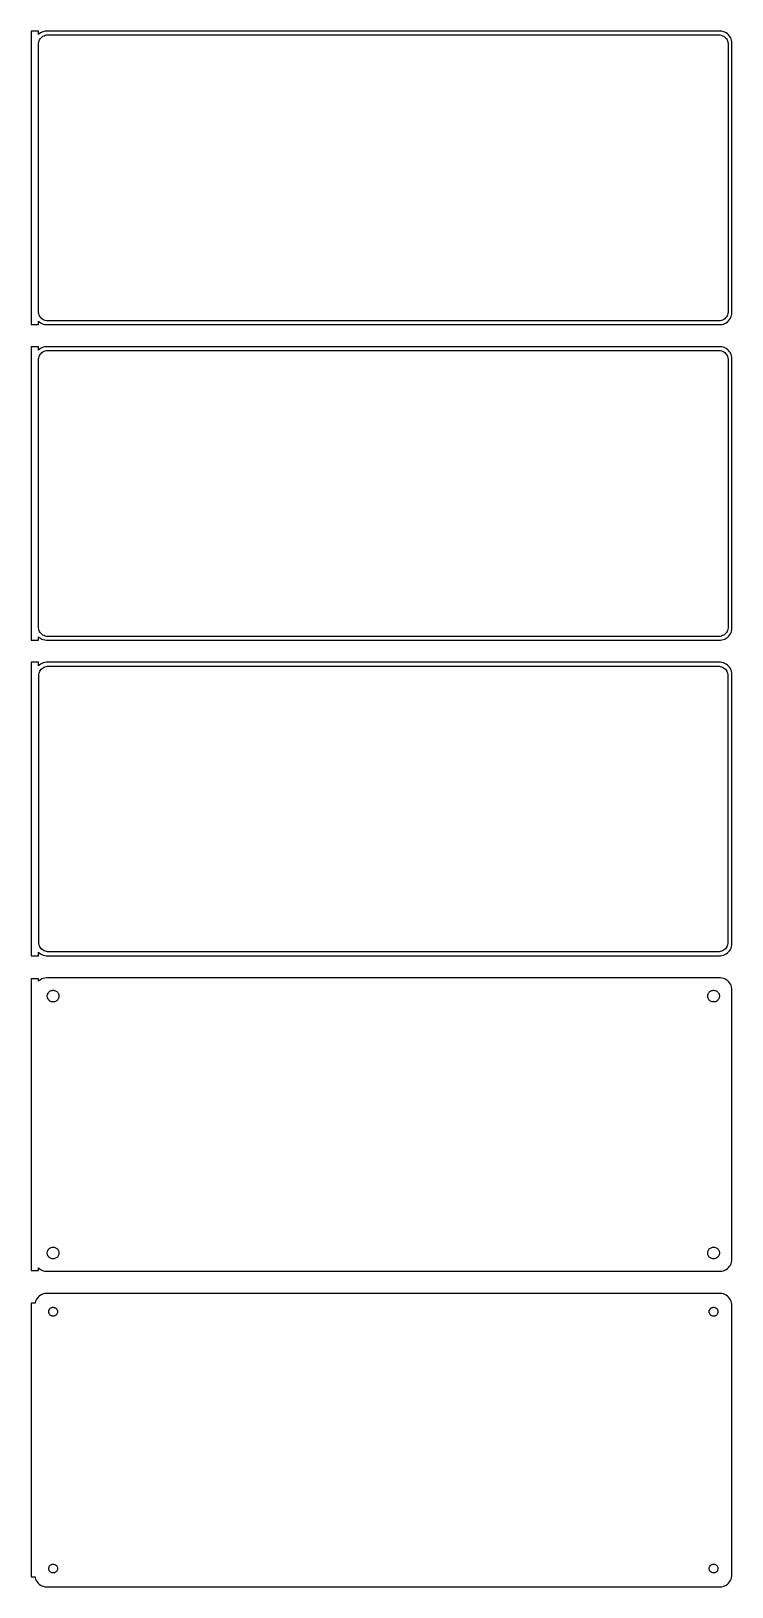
# Model space of a CAD drawing. Header units: metres. Extents: x -144 to 142, y 456 to 1092.
import ezdxf

# ---------------------------------------------------------------- set-up
doc = ezdxf.new("R2010")
doc.units = ezdxf.units.M

msp = doc.modelspace()

# ---------------------------------------------------------------- linework, layer by layer
for p, q in [((-141, 1091.99), (-144, 1091.99)), ((-144, 1091.99), (-144, 972.01)), ((-141, 1090.56), (-141, 1091.99)), ((-140.687, 1090.85), (-141, 1090.56)), ((-140.874, 1087.49), (-140.719, 1087.97)), ((-140.719, 1087.97), (-140.505, 1088.43)), ((-140.179, 1091.22), (-140.687, 1090.85)), ((-140.505, 1088.43), (-140.236, 1088.85)), ((-140.236, 1088.85), (-139.916, 1089.24)), ((-139.629, 1091.52), (-140.179, 1091.22)), ((-139.916, 1089.24), (-139.55, 1089.58)), ((-139.045, 1091.76), (-139.629, 1091.52)), ((-139.55, 1089.58), (-139.143, 1089.88)), ((-139.143, 1089.88), (-138.703, 1090.12)), ((-138.437, 1091.91), (-139.045, 1091.76)), ((-138.703, 1090.12), (-138.236, 1090.3)), ((-137.814, 1091.99), (-138.437, 1091.91)), ((-138.236, 1090.3), (-137.75, 1090.43)), ((137.814, 1091.99), (-137.814, 1091.99)), ((-137.75, 1090.43), (-137.251, 1090.49)), ((-137.251, 1090.49), (137.251, 1090.49)), ((137.251, 1090.49), (137.75, 1090.43)), ((137.75, 1090.43), (138.236, 1090.3)), ((138.437, 1091.91), (137.814, 1091.99)), ((138.236, 1090.3), (138.703, 1090.12)), ((139.045, 1091.76), (138.437, 1091.91)), ((138.703, 1090.12), (139.143, 1089.88)), ((139.629, 1091.52), (139.045, 1091.76)), ((139.143, 1089.88), (139.55, 1089.58)), ((139.55, 1089.58), (139.916, 1089.24)), ((140.179, 1091.22), (139.629, 1091.52)), ((139.916, 1089.24), (140.236, 1088.85)), ((140.687, 1090.85), (140.179, 1091.22)), ((140.236, 1088.85), (140.505, 1088.43)), ((140.505, 1088.43), (140.719, 1087.97)), ((141.145, 1090.42), (140.687, 1090.85)), ((140.719, 1087.97), (140.874, 1087.49)), ((141.545, 1089.94), (141.145, 1090.42)), ((141.882, 1089.41), (141.545, 1089.94)), ((142.149, 1088.84), (141.882, 1089.41)), ((142.343, 1088.24), (142.149, 1088.84)), ((142.461, 1087.63), (142.343, 1088.24)), ((142.5, 1087), (142.461, 1087.63)), ((-141, 1086.5), (-140.968, 1087)), ((-141, 977.5), (-141, 1086.5)), ((-140.968, 1087), (-140.874, 1087.49)), ((140.874, 1087.49), (140.968, 1087)), ((140.968, 1087), (141, 1086.5)), ((141, 1086.5), (141, 977.5)), ((142.5, 977), (142.5, 1087)), ((-140.968, 976.999), (-141, 977.5)), ((-141, 973.441), (-140.687, 973.147)), ((-141, 972.01), (-141, 973.441)), ((-140.874, 976.505), (-140.968, 976.999)), ((-140.719, 976.028), (-140.874, 976.505)), ((-140.505, 975.573), (-140.719, 976.028)), ((-140.687, 973.147), (-140.179, 972.778)), ((-140.236, 975.149), (-140.505, 975.573)), ((-139.916, 974.762), (-140.236, 975.149)), ((-139.55, 974.418), (-139.916, 974.762)), ((-139.143, 974.123), (-139.55, 974.418)), ((-138.703, 973.881), (-139.143, 974.123)), ((-138.236, 973.696), (-138.703, 973.881)), ((-137.75, 973.571), (-138.236, 973.696)), ((-137.251, 973.508), (-137.75, 973.571)), ((137.251, 973.508), (-137.251, 973.508)), ((137.75, 973.571), (137.251, 973.508)), ((138.236, 973.696), (137.75, 973.571)), ((138.703, 973.881), (138.236, 973.696)), ((139.143, 974.123), (138.703, 973.881)), ((139.55, 974.418), (139.143, 974.123)), ((139.916, 974.762), (139.55, 974.418)), ((140.236, 975.149), (139.916, 974.762)), ((140.179, 972.778), (140.687, 973.147)), ((140.505, 975.573), (140.236, 975.149)), ((140.719, 976.028), (140.505, 975.573)), ((140.687, 973.147), (141.145, 973.577)), ((140.874, 976.505), (140.719, 976.028)), ((140.968, 976.999), (140.874, 976.505)), ((141, 977.5), (140.968, 976.999)), ((141.145, 973.577), (141.545, 974.061)), ((141.545, 974.061), (141.882, 974.591)), ((141.882, 974.591), (142.149, 975.159)), ((142.149, 975.159), (142.343, 975.757)), ((142.343, 975.757), (142.461, 976.373)), ((142.461, 976.373), (142.5, 977)), ((-144, 972.01), (-141, 972.01)), ((-140.179, 972.778), (-139.629, 972.476)), ((-139.629, 972.476), (-139.045, 972.245)), ((-139.045, 972.245), (-138.437, 972.089)), ((-138.437, 972.089), (-137.814, 972.01)), ((-137.814, 972.01), (137.814, 972.01)), ((137.814, 972.01), (138.437, 972.089)), ((138.437, 972.089), (139.045, 972.245)), ((139.045, 972.245), (139.629, 972.476)), ((139.629, 972.476), (140.179, 972.778)), ((-141, 962.99), (-144, 962.99)), ((-144, 962.99), (-144, 843.01)), ((-141, 961.559), (-141, 962.99)), ((-140.687, 961.853), (-141, 961.559)), ((-140.179, 962.222), (-140.687, 961.853)), ((-139.629, 962.524), (-140.179, 962.222)), ((-139.916, 960.238), (-139.55, 960.582)), ((-139.045, 962.755), (-139.629, 962.524)), ((-139.55, 960.582), (-139.143, 960.877)), ((-139.143, 960.877), (-138.703, 961.119)), ((-138.437, 962.911), (-139.045, 962.755)), ((-138.703, 961.119), (-138.236, 961.304)), ((-137.814, 962.99), (-138.437, 962.911)), ((-138.236, 961.304), (-137.75, 961.429)), ((137.814, 962.99), (-137.814, 962.99)), ((-137.75, 961.429), (-137.251, 961.492)), ((-137.251, 961.492), (137.251, 961.492)), ((137.251, 961.492), (137.75, 961.429)), ((137.75, 961.429), (138.236, 961.304)), ((138.437, 962.911), (137.814, 962.99)), ((138.236, 961.304), (138.703, 961.119)), ((139.045, 962.755), (138.437, 962.911)), ((138.703, 961.119), (139.143, 960.877)), ((139.629, 962.524), (139.045, 962.755)), ((139.143, 960.877), (139.55, 960.582)), ((139.55, 960.582), (139.916, 960.238)), ((140.179, 962.222), (139.629, 962.524)), ((140.687, 961.853), (140.179, 962.222)), ((141.145, 961.423), (140.687, 961.853)), ((141.545, 960.939), (141.145, 961.423)), ((141.882, 960.409), (141.545, 960.939)), ((142.149, 959.841), (141.882, 960.409)), ((-141, 957.5), (-140.968, 958.001)), ((-141, 848.5), (-141, 957.5)), ((-140.968, 958.001), (-140.874, 958.495)), ((-140.874, 958.495), (-140.719, 958.972)), ((-140.719, 958.972), (-140.505, 959.427)), ((-140.505, 959.427), (-140.236, 959.851)), ((-140.236, 959.851), (-139.916, 960.238)), ((139.916, 960.238), (140.236, 959.851)), ((140.236, 959.851), (140.505, 959.427)), ((140.505, 959.427), (140.719, 958.972)), ((140.719, 958.972), (140.874, 958.495)), ((140.874, 958.495), (140.968, 958.001)), ((140.968, 958.001), (141, 957.5)), ((141, 957.5), (141, 848.5)), ((142.343, 959.243), (142.149, 959.841)), ((142.461, 958.627), (142.343, 959.243)), ((142.5, 958), (142.461, 958.627)), ((142.5, 848), (142.5, 958)), ((-140.968, 847.999), (-141, 848.5)), ((-140.874, 847.505), (-140.968, 847.999)), ((-140.719, 847.028), (-140.874, 847.505)), ((-140.505, 846.573), (-140.719, 847.028)), ((-140.236, 846.149), (-140.505, 846.573)), ((-139.916, 845.762), (-140.236, 846.149)), ((140.236, 846.149), (139.916, 845.762)), ((140.505, 846.573), (140.236, 846.149)), ((140.719, 847.028), (140.505, 846.573)), ((140.874, 847.505), (140.719, 847.028)), ((140.968, 847.999), (140.874, 847.505)), ((141, 848.5), (140.968, 847.999)), ((141.882, 845.591), (142.149, 846.159)), ((142.149, 846.159), (142.343, 846.757)), ((142.343, 846.757), (142.461, 847.373)), ((142.461, 847.373), (142.5, 848)), ((-144, 843.01), (-141, 843.01)), ((-141, 844.441), (-140.687, 844.147)), ((-141, 843.01), (-141, 844.441)), ((-140.687, 844.147), (-140.179, 843.778)), ((-140.179, 843.778), (-139.629, 843.476)), ((-139.55, 845.418), (-139.916, 845.762)), ((-139.629, 843.476), (-139.045, 843.245)), ((-139.143, 845.123), (-139.55, 845.418)), ((-138.703, 844.881), (-139.143, 845.123)), ((-139.045, 843.245), (-138.437, 843.089)), ((-138.236, 844.696), (-138.703, 844.881)), ((-138.437, 843.089), (-137.814, 843.01)), ((-137.75, 844.571), (-138.236, 844.696)), ((-137.814, 843.01), (137.814, 843.01)), ((-137.251, 844.508), (-137.75, 844.571)), ((137.251, 844.508), (-137.251, 844.508)), ((137.75, 844.571), (137.251, 844.508)), ((138.236, 844.696), (137.75, 844.571)), ((137.814, 843.01), (138.437, 843.089)), ((138.703, 844.881), (138.236, 844.696)), ((138.437, 843.089), (139.045, 843.245)), ((139.143, 845.123), (138.703, 844.881)), ((139.045, 843.245), (139.629, 843.476)), ((139.55, 845.418), (139.143, 845.123)), ((139.916, 845.762), (139.55, 845.418)), ((139.629, 843.476), (140.179, 843.778)), ((140.179, 843.778), (140.687, 844.147)), ((140.687, 844.147), (141.145, 844.577)), ((141.145, 844.577), (141.545, 845.061)), ((141.545, 845.061), (141.882, 845.591)), ((-141, 833.99), (-144, 833.99)), ((-144, 833.99), (-144, 714.01)), ((-141, 832.559), (-141, 833.99)), ((-140.179, 833.222), (-140.687, 832.853)), ((-139.629, 833.524), (-140.179, 833.222)), ((-139.045, 833.755), (-139.629, 833.524)), ((-138.437, 833.911), (-139.045, 833.755)), ((-137.814, 833.99), (-138.437, 833.911)), ((137.814, 833.99), (-137.814, 833.99)), ((138.437, 833.911), (137.814, 833.99)), ((139.045, 833.755), (138.437, 833.911)), ((139.629, 833.524), (139.045, 833.755)), ((140.179, 833.222), (139.629, 833.524)), ((140.687, 832.853), (140.179, 833.222)), ((-140.687, 832.853), (-141, 832.559)), ((-140.873, 828.5), (-140.842, 828.985)), ((-140.873, 719.5), (-140.873, 828.5)), ((-140.842, 828.985), (-140.751, 829.463)), ((-140.751, 829.463), (-140.601, 829.926)), ((-140.601, 829.926), (-140.394, 830.366)), ((-140.394, 830.366), (-140.133, 830.776)), ((-140.133, 830.776), (-139.823, 831.151)), ((-139.823, 831.151), (-139.469, 831.484)), ((-139.469, 831.484), (-139.075, 831.77)), ((-139.075, 831.77), (-138.649, 832.004)), ((-138.649, 832.004), (-138.197, 832.183)), ((-138.197, 832.183), (-137.726, 832.304)), ((-137.726, 832.304), (-137.243, 832.365)), ((-137.243, 832.365), (137.243, 832.365)), ((137.243, 832.365), (137.726, 832.304)), ((137.726, 832.304), (138.197, 832.183)), ((138.197, 832.183), (138.649, 832.004)), ((138.649, 832.004), (139.075, 831.77)), ((139.075, 831.77), (139.469, 831.484)), ((139.469, 831.484), (139.823, 831.151)), ((139.823, 831.151), (140.133, 830.776)), ((140.133, 830.776), (140.394, 830.366)), ((140.394, 830.366), (140.601, 829.926)), ((140.601, 829.926), (140.751, 829.463)), ((141.145, 832.423), (140.687, 832.853)), ((140.751, 829.463), (140.842, 828.985)), ((140.842, 828.985), (140.873, 828.5)), ((140.873, 828.5), (140.873, 719.5)), ((141.545, 831.939), (141.145, 832.423)), ((141.882, 831.409), (141.545, 831.939)), ((142.149, 830.841), (141.882, 831.409)), ((142.343, 830.243), (142.149, 830.841)), ((142.461, 829.627), (142.343, 830.243)), ((142.5, 829), (142.461, 829.627)), ((142.5, 719), (142.5, 829)), ((-140.842, 719.015), (-140.873, 719.5)), ((-140.751, 718.537), (-140.842, 719.015)), ((140.842, 719.015), (140.751, 718.537)), ((140.873, 719.5), (140.842, 719.015)), ((142.461, 718.373), (142.5, 719)), ((-144, 714.01), (-141, 714.01)), ((-141, 715.441), (-140.687, 715.147)), ((-141, 714.01), (-141, 715.441)), ((-140.601, 718.074), (-140.751, 718.537)), ((-140.687, 715.147), (-140.179, 714.778)), ((-140.394, 717.634), (-140.601, 718.074)), ((-140.133, 717.224), (-140.394, 717.634)), ((-140.179, 714.778), (-139.629, 714.476)), ((-139.823, 716.849), (-140.133, 717.224)), ((-139.469, 716.516), (-139.823, 716.849)), ((-139.629, 714.476), (-139.045, 714.245)), ((-139.075, 716.23), (-139.469, 716.516)), ((-138.649, 715.996), (-139.075, 716.23)), ((-139.045, 714.245), (-138.437, 714.089)), ((-138.197, 715.817), (-138.649, 715.996)), ((-138.437, 714.089), (-137.814, 714.01)), ((-137.726, 715.696), (-138.197, 715.817)), ((-137.814, 714.01), (137.814, 714.01)), ((-137.243, 715.635), (-137.726, 715.696)), ((137.243, 715.635), (-137.243, 715.635)), ((137.726, 715.696), (137.243, 715.635)), ((138.197, 715.817), (137.726, 715.696)), ((137.814, 714.01), (138.437, 714.089)), ((138.649, 715.996), (138.197, 715.817)), ((138.437, 714.089), (139.045, 714.245)), ((139.075, 716.23), (138.649, 715.996)), ((139.045, 714.245), (139.629, 714.476)), ((139.469, 716.516), (139.075, 716.23)), ((139.823, 716.849), (139.469, 716.516)), ((139.629, 714.476), (140.179, 714.778)), ((140.133, 717.224), (139.823, 716.849)), ((140.394, 717.634), (140.133, 717.224)), ((140.179, 714.778), (140.687, 715.147)), ((140.601, 718.074), (140.394, 717.634)), ((140.751, 718.537), (140.601, 718.074)), ((140.687, 715.147), (141.145, 715.577)), ((141.145, 715.577), (141.545, 716.061)), ((141.545, 716.061), (141.882, 716.591)), ((141.882, 716.591), (142.149, 717.159)), ((142.149, 717.159), (142.343, 717.757)), ((142.343, 717.757), (142.461, 718.373)), ((-141, 704.615), (-144, 704.615)), ((-144, 704.615), (-144, 585.385)), ((-141, 703.559), (-141, 704.615)), ((-140.687, 703.853), (-141, 703.559)), ((-140.179, 704.222), (-140.687, 703.853)), ((-139.629, 704.524), (-140.179, 704.222)), ((-139.045, 704.755), (-139.629, 704.524)), ((-138.437, 704.911), (-139.045, 704.755)), ((-137.814, 704.99), (-138.437, 704.911)), ((137.814, 704.99), (-137.814, 704.99)), ((-136.286, 699.526), (-136.022, 699.672)), ((-136.022, 699.672), (-135.742, 699.783)), ((-135.742, 699.783), (-135.45, 699.857)), ((-135.45, 699.857), (-135.151, 699.895)), ((-135.151, 699.895), (-134.849, 699.895)), ((-134.849, 699.895), (-134.55, 699.857)), ((-134.55, 699.857), (-134.258, 699.783)), ((-134.258, 699.783), (-133.978, 699.672)), ((-133.978, 699.672), (-133.714, 699.526)), ((133.714, 699.526), (133.978, 699.672)), ((133.978, 699.672), (134.258, 699.783)), ((134.258, 699.783), (134.55, 699.857)), ((134.55, 699.857), (134.849, 699.895)), ((134.849, 699.895), (135.151, 699.895)), ((135.151, 699.895), (135.45, 699.857)), ((135.45, 699.857), (135.742, 699.783)), ((135.742, 699.783), (136.022, 699.672)), ((136.022, 699.672), (136.286, 699.526)), ((138.437, 704.911), (137.814, 704.99)), ((139.045, 704.755), (138.437, 704.911)), ((139.629, 704.524), (139.045, 704.755)), ((140.179, 704.222), (139.629, 704.524)), ((140.687, 703.853), (140.179, 704.222)), ((141.145, 703.423), (140.687, 703.853)), ((141.545, 702.939), (141.145, 703.423)), ((141.882, 702.409), (141.545, 702.939)), ((142.149, 701.841), (141.882, 702.409)), ((142.343, 701.243), (142.149, 701.841)), ((142.461, 700.627), (142.343, 701.243)), ((142.5, 700), (142.461, 700.627)), ((142.5, 590), (142.5, 700)), ((-137.4, 697.5), (-137.381, 697.801)), ((-137.381, 697.199), (-137.4, 697.5)), ((-137.381, 697.801), (-137.325, 698.097)), ((-137.325, 696.903), (-137.381, 697.199)), ((-137.325, 698.097), (-137.231, 698.383)), ((-137.231, 696.617), (-137.325, 696.903)), ((-137.231, 698.383), (-137.103, 698.656)), ((-137.103, 696.344), (-137.231, 696.617)), ((-137.103, 698.656), (-136.942, 698.911)), ((-136.942, 696.089), (-137.103, 696.344)), ((-136.942, 698.911), (-136.75, 699.143)), ((-136.75, 695.857), (-136.942, 696.089)), ((-136.75, 699.143), (-136.53, 699.349)), ((-136.53, 695.651), (-136.75, 695.857)), ((-136.53, 699.349), (-136.286, 699.526)), ((-136.286, 695.474), (-136.53, 695.651)), ((-136.022, 695.328), (-136.286, 695.474)), ((-135.742, 695.217), (-136.022, 695.328)), ((-135.45, 695.143), (-135.742, 695.217)), ((-135.151, 695.105), (-135.45, 695.143)), ((-134.849, 695.105), (-135.151, 695.105)), ((-134.55, 695.143), (-134.849, 695.105)), ((-134.258, 695.217), (-134.55, 695.143)), ((-133.978, 695.328), (-134.258, 695.217)), ((-133.714, 695.474), (-133.978, 695.328)), ((-133.714, 699.526), (-133.47, 699.349)), ((-133.47, 695.651), (-133.714, 695.474)), ((-133.47, 699.349), (-133.25, 699.143)), ((-133.25, 695.857), (-133.47, 695.651)), ((-133.25, 699.143), (-133.058, 698.911)), ((-133.058, 696.089), (-133.25, 695.857)), ((-133.058, 698.911), (-132.897, 698.656)), ((-132.897, 696.344), (-133.058, 696.089)), ((-132.897, 698.656), (-132.769, 698.383)), ((-132.769, 696.617), (-132.897, 696.344)), ((-132.769, 698.383), (-132.675, 698.097)), ((-132.675, 696.903), (-132.769, 696.617)), ((-132.675, 698.097), (-132.619, 697.801)), ((-132.619, 697.199), (-132.675, 696.903)), ((-132.619, 697.801), (-132.6, 697.5)), ((-132.6, 697.5), (-132.619, 697.199)), ((132.6, 697.5), (132.619, 697.801)), ((132.619, 697.199), (132.6, 697.5)), ((132.619, 697.801), (132.675, 698.097)), ((132.675, 696.903), (132.619, 697.199)), ((132.675, 698.097), (132.769, 698.383)), ((132.769, 696.617), (132.675, 696.903)), ((132.769, 698.383), (132.897, 698.656)), ((132.897, 696.344), (132.769, 696.617)), ((132.897, 698.656), (133.058, 698.911)), ((133.058, 696.089), (132.897, 696.344)), ((133.058, 698.911), (133.25, 699.143)), ((133.25, 695.857), (133.058, 696.089)), ((133.25, 699.143), (133.47, 699.349)), ((133.47, 695.651), (133.25, 695.857)), ((133.47, 699.349), (133.714, 699.526)), ((133.714, 695.474), (133.47, 695.651)), ((133.978, 695.328), (133.714, 695.474)), ((134.258, 695.217), (133.978, 695.328)), ((134.55, 695.143), (134.258, 695.217)), ((134.849, 695.105), (134.55, 695.143)), ((135.151, 695.105), (134.849, 695.105)), ((135.45, 695.143), (135.151, 695.105)), ((135.742, 695.217), (135.45, 695.143)), ((136.022, 695.328), (135.742, 695.217)), ((136.286, 695.474), (136.022, 695.328)), ((136.286, 699.526), (136.53, 699.349)), ((136.53, 695.651), (136.286, 695.474)), ((136.53, 699.349), (136.75, 699.143)), ((136.75, 695.857), (136.53, 695.651)), ((136.75, 699.143), (136.942, 698.911)), ((136.942, 696.089), (136.75, 695.857)), ((136.942, 698.911), (137.103, 698.656)), ((137.103, 696.344), (136.942, 696.089)), ((137.103, 698.656), (137.231, 698.383)), ((137.231, 696.617), (137.103, 696.344)), ((137.231, 698.383), (137.325, 698.097)), ((137.325, 696.903), (137.231, 696.617)), ((137.325, 698.097), (137.381, 697.801)), ((137.381, 697.199), (137.325, 696.903)), ((137.381, 697.801), (137.4, 697.5)), ((137.4, 697.5), (137.381, 697.199)), ((-137.4, 592.5), (-137.381, 592.801)), ((-137.381, 592.199), (-137.4, 592.5)), ((-137.381, 592.801), (-137.325, 593.097)), ((-137.325, 591.903), (-137.381, 592.199)), ((-137.325, 593.097), (-137.231, 593.383)), ((-137.231, 591.617), (-137.325, 591.903)), ((-137.231, 593.383), (-137.103, 593.656)), ((-137.103, 591.344), (-137.231, 591.617)), ((-137.103, 593.656), (-136.942, 593.911)), ((-136.942, 593.911), (-136.75, 594.143)), ((-136.75, 594.143), (-136.53, 594.349)), ((-136.53, 594.349), (-136.286, 594.526)), ((-136.286, 594.526), (-136.022, 594.672)), ((-136.022, 594.672), (-135.742, 594.783)), ((-135.742, 594.783), (-135.45, 594.857)), ((-135.45, 594.857), (-135.151, 594.895)), ((-135.151, 594.895), (-134.849, 594.895)), ((-134.849, 594.895), (-134.55, 594.857)), ((-134.55, 594.857), (-134.258, 594.783)), ((-134.258, 594.783), (-133.978, 594.672)), ((-133.978, 594.672), (-133.714, 594.526)), ((-133.714, 594.526), (-133.47, 594.349)), ((-133.47, 594.349), (-133.25, 594.143)), ((-133.25, 594.143), (-133.058, 593.911)), ((-133.058, 593.911), (-132.897, 593.656)), ((-132.897, 593.656), (-132.769, 593.383)), ((-132.769, 591.617), (-132.897, 591.344)), ((-132.769, 593.383), (-132.675, 593.097)), ((-132.675, 591.903), (-132.769, 591.617)), ((-132.675, 593.097), (-132.619, 592.801)), ((-132.619, 592.199), (-132.675, 591.903)), ((-132.619, 592.801), (-132.6, 592.5)), ((-132.6, 592.5), (-132.619, 592.199)), ((132.6, 592.5), (132.619, 592.801)), ((132.619, 592.199), (132.6, 592.5)), ((132.619, 592.801), (132.675, 593.097)), ((132.675, 591.903), (132.619, 592.199)), ((132.675, 593.097), (132.769, 593.383)), ((132.769, 591.617), (132.675, 591.903)), ((132.769, 593.383), (132.897, 593.656)), ((132.897, 591.344), (132.769, 591.617)), ((132.897, 593.656), (133.058, 593.911)), ((133.058, 593.911), (133.25, 594.143)), ((133.25, 594.143), (133.47, 594.349)), ((133.47, 594.349), (133.714, 594.526)), ((133.714, 594.526), (133.978, 594.672)), ((133.978, 594.672), (134.258, 594.783)), ((134.258, 594.783), (134.55, 594.857)), ((134.55, 594.857), (134.849, 594.895)), ((134.849, 594.895), (135.151, 594.895)), ((135.151, 594.895), (135.45, 594.857)), ((135.45, 594.857), (135.742, 594.783)), ((135.742, 594.783), (136.022, 594.672)), ((136.022, 594.672), (136.286, 594.526)), ((136.286, 594.526), (136.53, 594.349)), ((136.53, 594.349), (136.75, 594.143)), ((136.75, 594.143), (136.942, 593.911)), ((136.942, 593.911), (137.103, 593.656)), ((137.103, 593.656), (137.231, 593.383)), ((137.231, 591.617), (137.103, 591.344)), ((137.231, 593.383), (137.325, 593.097)), ((137.325, 591.903), (137.231, 591.617)), ((137.325, 593.097), (137.381, 592.801)), ((137.381, 592.199), (137.325, 591.903)), ((137.381, 592.801), (137.4, 592.5)), ((137.4, 592.5), (137.381, 592.199)), ((-144, 585.385), (-141, 585.385)), ((-141, 585.385), (-141, 586.441)), ((-141, 586.441), (-140.687, 586.147)), ((-140.687, 586.147), (-140.179, 585.778)), ((-140.179, 585.778), (-139.629, 585.476)), ((-139.629, 585.476), (-139.045, 585.245)), ((-139.045, 585.245), (-138.437, 585.089)), ((-136.942, 591.089), (-137.103, 591.344)), ((-136.75, 590.857), (-136.942, 591.089)), ((-136.53, 590.651), (-136.75, 590.857)), ((-136.286, 590.474), (-136.53, 590.651)), ((-136.022, 590.328), (-136.286, 590.474)), ((-135.742, 590.217), (-136.022, 590.328)), ((-135.45, 590.143), (-135.742, 590.217)), ((-135.151, 590.105), (-135.45, 590.143)), ((-134.849, 590.105), (-135.151, 590.105)), ((-134.55, 590.143), (-134.849, 590.105)), ((-134.258, 590.217), (-134.55, 590.143)), ((-133.978, 590.328), (-134.258, 590.217)), ((-133.714, 590.474), (-133.978, 590.328)), ((-133.47, 590.651), (-133.714, 590.474)), ((-133.25, 590.857), (-133.47, 590.651)), ((-133.058, 591.089), (-133.25, 590.857)), ((-132.897, 591.344), (-133.058, 591.089)), ((133.058, 591.089), (132.897, 591.344)), ((133.25, 590.857), (133.058, 591.089)), ((133.47, 590.651), (133.25, 590.857)), ((133.714, 590.474), (133.47, 590.651)), ((133.978, 590.328), (133.714, 590.474)), ((134.258, 590.217), (133.978, 590.328)), ((134.55, 590.143), (134.258, 590.217)), ((134.849, 590.105), (134.55, 590.143)), ((135.151, 590.105), (134.849, 590.105)), ((135.45, 590.143), (135.151, 590.105)), ((135.742, 590.217), (135.45, 590.143)), ((136.022, 590.328), (135.742, 590.217)), ((136.286, 590.474), (136.022, 590.328)), ((136.53, 590.651), (136.286, 590.474)), ((136.75, 590.857), (136.53, 590.651)), ((136.942, 591.089), (136.75, 590.857)), ((137.103, 591.344), (136.942, 591.089)), ((138.437, 585.089), (139.045, 585.245)), ((139.045, 585.245), (139.629, 585.476)), ((139.629, 585.476), (140.179, 585.778)), ((140.179, 585.778), (140.687, 586.147)), ((140.687, 586.147), (141.145, 586.577)), ((141.145, 586.577), (141.545, 587.061)), ((141.545, 587.061), (141.882, 587.591)), ((141.882, 587.591), (142.149, 588.159)), ((142.149, 588.159), (142.343, 588.757)), ((142.343, 588.757), (142.461, 589.373)), ((142.461, 589.373), (142.5, 590)), ((-138.437, 585.089), (-137.814, 585.01)), ((-137.814, 585.01), (137.814, 585.01)), ((137.814, 585.01), (138.437, 585.089)), ((-142.149, 572.841), (-142.343, 572.243)), ((-141.882, 573.409), (-142.149, 572.841)), ((-141.545, 573.939), (-141.882, 573.409)), ((-141.145, 574.423), (-141.545, 573.939)), ((-140.687, 574.853), (-141.145, 574.423)), ((-140.179, 575.222), (-140.687, 574.853)), ((-139.629, 575.524), (-140.179, 575.222)), ((-139.045, 575.755), (-139.629, 575.524)), ((-138.437, 575.911), (-139.045, 575.755)), ((-137.814, 575.99), (-138.437, 575.911)), ((137.814, 575.99), (-137.814, 575.99)), ((138.437, 575.911), (137.814, 575.99)), ((139.045, 575.755), (138.437, 575.911)), ((139.629, 575.524), (139.045, 575.755)), ((140.179, 575.222), (139.629, 575.524)), ((140.687, 574.853), (140.179, 575.222)), ((141.145, 574.423), (140.687, 574.853)), ((141.545, 573.939), (141.145, 574.423)), ((141.882, 573.409), (141.545, 573.939)), ((142.149, 572.841), (141.882, 573.409)), ((142.343, 572.243), (142.149, 572.841)), ((-142.4, 571.944), (-144, 571.944)), ((-144, 571.944), (-144, 460.056)), ((-142.343, 572.243), (-142.4, 571.944)), ((-136.8, 568.5), (-136.786, 568.726)), ((-136.786, 568.274), (-136.8, 568.5)), ((-136.786, 568.726), (-136.743, 568.948)), ((-136.743, 568.052), (-136.786, 568.274)), ((-136.743, 568.948), (-136.674, 569.163)), ((-136.674, 567.837), (-136.743, 568.052)), ((-136.674, 569.163), (-136.577, 569.367)), ((-136.577, 567.633), (-136.674, 567.837)), ((-136.577, 569.367), (-136.456, 569.558)), ((-136.456, 567.442), (-136.577, 567.633)), ((-136.456, 569.558), (-136.312, 569.732)), ((-136.312, 567.268), (-136.456, 567.442)), ((-136.312, 569.732), (-136.147, 569.887)), ((-136.147, 567.113), (-136.312, 567.268)), ((-136.147, 569.887), (-135.964, 570.02)), ((-135.964, 566.98), (-136.147, 567.113)), ((-135.964, 570.02), (-135.766, 570.129)), ((-135.766, 566.871), (-135.964, 566.98)), ((-135.766, 570.129), (-135.556, 570.212)), ((-135.556, 566.788), (-135.766, 566.871)), ((-135.556, 570.212), (-135.337, 570.268)), ((-135.337, 566.732), (-135.556, 566.788)), ((-135.337, 570.268), (-135.113, 570.296)), ((-135.113, 566.704), (-135.337, 566.732)), ((-135.113, 570.296), (-134.887, 570.296)), ((-134.887, 566.704), (-135.113, 566.704)), ((-134.887, 570.296), (-134.663, 570.268)), ((-134.663, 566.732), (-134.887, 566.704)), ((-134.663, 570.268), (-134.444, 570.212)), ((-134.444, 566.788), (-134.663, 566.732)), ((-134.444, 570.212), (-134.234, 570.129)), ((-134.234, 566.871), (-134.444, 566.788)), ((-134.234, 570.129), (-134.036, 570.02)), ((-134.036, 566.98), (-134.234, 566.871)), ((-134.036, 570.02), (-133.853, 569.887)), ((-133.853, 567.113), (-134.036, 566.98)), ((-133.853, 569.887), (-133.688, 569.732)), ((-133.688, 567.268), (-133.853, 567.113)), ((-133.688, 569.732), (-133.544, 569.558)), ((-133.544, 567.442), (-133.688, 567.268)), ((-133.544, 569.558), (-133.423, 569.367)), ((-133.423, 567.633), (-133.544, 567.442)), ((-133.423, 569.367), (-133.326, 569.163)), ((-133.326, 567.837), (-133.423, 567.633)), ((-133.326, 569.163), (-133.257, 568.948)), ((-133.257, 568.052), (-133.326, 567.837)), ((-133.257, 568.948), (-133.214, 568.726)), ((-133.214, 568.274), (-133.257, 568.052)), ((-133.214, 568.726), (-133.2, 568.5)), ((-133.2, 568.5), (-133.214, 568.274)), ((133.2, 568.5), (133.214, 568.726)), ((133.214, 568.274), (133.2, 568.5)), ((133.214, 568.726), (133.257, 568.948)), ((133.257, 568.052), (133.214, 568.274)), ((133.257, 568.948), (133.326, 569.163)), ((133.326, 567.837), (133.257, 568.052)), ((133.326, 569.163), (133.423, 569.367)), ((133.423, 567.633), (133.326, 567.837)), ((133.423, 569.367), (133.544, 569.558)), ((133.544, 567.442), (133.423, 567.633)), ((133.544, 569.558), (133.688, 569.732)), ((133.688, 567.268), (133.544, 567.442)), ((133.688, 569.732), (133.853, 569.887)), ((133.853, 567.113), (133.688, 567.268)), ((133.853, 569.887), (134.036, 570.02)), ((134.036, 566.98), (133.853, 567.113)), ((134.036, 570.02), (134.234, 570.129)), ((134.234, 566.871), (134.036, 566.98)), ((134.234, 570.129), (134.444, 570.212)), ((134.444, 566.788), (134.234, 566.871)), ((134.444, 570.212), (134.663, 570.268)), ((134.663, 566.732), (134.444, 566.788)), ((134.663, 570.268), (134.887, 570.296)), ((134.887, 566.704), (134.663, 566.732)), ((134.887, 570.296), (135.113, 570.296)), ((135.113, 566.704), (134.887, 566.704)), ((135.113, 570.296), (135.337, 570.268)), ((135.337, 566.732), (135.113, 566.704)), ((135.337, 570.268), (135.556, 570.212)), ((135.556, 566.788), (135.337, 566.732)), ((135.556, 570.212), (135.766, 570.129)), ((135.766, 566.871), (135.556, 566.788)), ((135.766, 570.129), (135.964, 570.02)), ((135.964, 566.98), (135.766, 566.871)), ((135.964, 570.02), (136.147, 569.887)), ((136.147, 567.113), (135.964, 566.98)), ((136.147, 569.887), (136.312, 569.732)), ((136.312, 567.268), (136.147, 567.113)), ((136.312, 569.732), (136.456, 569.558)), ((136.456, 567.442), (136.312, 567.268)), ((136.456, 569.558), (136.577, 569.367)), ((136.577, 567.633), (136.456, 567.442)), ((136.577, 569.367), (136.674, 569.163)), ((136.674, 567.837), (136.577, 567.633)), ((136.674, 569.163), (136.743, 568.948)), ((136.743, 568.052), (136.674, 567.837)), ((136.743, 568.948), (136.786, 568.726)), ((136.786, 568.274), (136.743, 568.052)), ((136.786, 568.726), (136.8, 568.5)), ((136.8, 568.5), (136.786, 568.274)), ((142.461, 571.627), (142.343, 572.243)), ((142.5, 571), (142.461, 571.627)), ((142.5, 461), (142.5, 571)), ((-136.674, 464.163), (-136.577, 464.367)), ((-136.577, 464.367), (-136.456, 464.558)), ((-136.456, 464.558), (-136.312, 464.732)), ((-136.312, 464.732), (-136.147, 464.887)), ((-136.147, 464.887), (-135.964, 465.02)), ((-135.964, 465.02), (-135.766, 465.129)), ((-135.766, 465.129), (-135.556, 465.212)), ((-135.556, 465.212), (-135.337, 465.268)), ((-135.337, 465.268), (-135.113, 465.296)), ((-135.113, 465.296), (-134.887, 465.296)), ((-134.887, 465.296), (-134.663, 465.268)), ((-134.663, 465.268), (-134.444, 465.212)), ((-134.444, 465.212), (-134.234, 465.129)), ((-134.234, 465.129), (-134.036, 465.02)), ((-134.036, 465.02), (-133.853, 464.887)), ((-133.853, 464.887), (-133.688, 464.732)), ((-133.688, 464.732), (-133.544, 464.558)), ((-133.544, 464.558), (-133.423, 464.367)), ((-133.423, 464.367), (-133.326, 464.163)), ((133.326, 464.163), (133.423, 464.367)), ((133.423, 464.367), (133.544, 464.558)), ((133.544, 464.558), (133.688, 464.732)), ((133.688, 464.732), (133.853, 464.887)), ((133.853, 464.887), (134.036, 465.02)), ((134.036, 465.02), (134.234, 465.129)), ((134.234, 465.129), (134.444, 465.212)), ((134.444, 465.212), (134.663, 465.268)), ((134.663, 465.268), (134.887, 465.296)), ((134.887, 465.296), (135.113, 465.296)), ((135.113, 465.296), (135.337, 465.268)), ((135.337, 465.268), (135.556, 465.212)), ((135.556, 465.212), (135.766, 465.129)), ((135.766, 465.129), (135.964, 465.02)), ((135.964, 465.02), (136.147, 464.887)), ((136.147, 464.887), (136.312, 464.732)), ((136.312, 464.732), (136.456, 464.558)), ((136.456, 464.558), (136.577, 464.367)), ((136.577, 464.367), (136.674, 464.163)), ((-144, 460.056), (-142.4, 460.056)), ((-142.4, 460.056), (-142.343, 459.757)), ((-142.343, 459.757), (-142.149, 459.159)), ((-142.149, 459.159), (-141.882, 458.591)), ((-141.882, 458.591), (-141.545, 458.061)), ((-141.545, 458.061), (-141.145, 457.577)), ((-136.8, 463.5), (-136.786, 463.726)), ((-136.786, 463.274), (-136.8, 463.5)), ((-136.786, 463.726), (-136.743, 463.948)), ((-136.743, 463.052), (-136.786, 463.274)), ((-136.743, 463.948), (-136.674, 464.163)), ((-136.674, 462.837), (-136.743, 463.052)), ((-136.577, 462.633), (-136.674, 462.837)), ((-136.456, 462.442), (-136.577, 462.633)), ((-136.312, 462.268), (-136.456, 462.442)), ((-136.147, 462.113), (-136.312, 462.268)), ((-135.964, 461.98), (-136.147, 462.113)), ((-135.766, 461.871), (-135.964, 461.98)), ((-135.556, 461.788), (-135.766, 461.871)), ((-135.337, 461.732), (-135.556, 461.788)), ((-135.113, 461.704), (-135.337, 461.732)), ((-134.887, 461.704), (-135.113, 461.704)), ((-134.663, 461.732), (-134.887, 461.704)), ((-134.444, 461.788), (-134.663, 461.732)), ((-134.234, 461.871), (-134.444, 461.788)), ((-134.036, 461.98), (-134.234, 461.871)), ((-133.853, 462.113), (-134.036, 461.98)), ((-133.688, 462.268), (-133.853, 462.113)), ((-133.544, 462.442), (-133.688, 462.268)), ((-133.423, 462.633), (-133.544, 462.442)), ((-133.326, 462.837), (-133.423, 462.633)), ((-133.326, 464.163), (-133.257, 463.948)), ((-133.257, 463.052), (-133.326, 462.837)), ((-133.257, 463.948), (-133.214, 463.726)), ((-133.214, 463.274), (-133.257, 463.052)), ((-133.214, 463.726), (-133.2, 463.5)), ((-133.2, 463.5), (-133.214, 463.274)), ((133.2, 463.5), (133.214, 463.726)), ((133.214, 463.274), (133.2, 463.5)), ((133.214, 463.726), (133.257, 463.948)), ((133.257, 463.052), (133.214, 463.274)), ((133.257, 463.948), (133.326, 464.163)), ((133.326, 462.837), (133.257, 463.052)), ((133.423, 462.633), (133.326, 462.837)), ((133.544, 462.442), (133.423, 462.633)), ((133.688, 462.268), (133.544, 462.442)), ((133.853, 462.113), (133.688, 462.268)), ((134.036, 461.98), (133.853, 462.113)), ((134.234, 461.871), (134.036, 461.98)), ((134.444, 461.788), (134.234, 461.871)), ((134.663, 461.732), (134.444, 461.788)), ((134.887, 461.704), (134.663, 461.732)), ((135.113, 461.704), (134.887, 461.704)), ((135.337, 461.732), (135.113, 461.704)), ((135.556, 461.788), (135.337, 461.732)), ((135.766, 461.871), (135.556, 461.788)), ((135.964, 461.98), (135.766, 461.871)), ((136.147, 462.113), (135.964, 461.98)), ((136.312, 462.268), (136.147, 462.113)), ((136.456, 462.442), (136.312, 462.268)), ((136.577, 462.633), (136.456, 462.442)), ((136.674, 462.837), (136.577, 462.633)), ((136.674, 464.163), (136.743, 463.948)), ((136.743, 463.052), (136.674, 462.837)), ((136.743, 463.948), (136.786, 463.726)), ((136.786, 463.274), (136.743, 463.052)), ((136.786, 463.726), (136.8, 463.5)), ((136.8, 463.5), (136.786, 463.274)), ((141.145, 457.577), (141.545, 458.061)), ((141.545, 458.061), (141.882, 458.591)), ((141.882, 458.591), (142.149, 459.159)), ((142.149, 459.159), (142.343, 459.757)), ((142.343, 459.757), (142.461, 460.373)), ((142.461, 460.373), (142.5, 461)), ((-141.145, 457.577), (-140.687, 457.147)), ((-140.687, 457.147), (-140.179, 456.778)), ((-140.179, 456.778), (-139.629, 456.476)), ((-139.629, 456.476), (-139.045, 456.245)), ((-139.045, 456.245), (-138.437, 456.089)), ((-138.437, 456.089), (-137.814, 456.01)), ((-137.814, 456.01), (137.814, 456.01)), ((137.814, 456.01), (138.437, 456.089)), ((138.437, 456.089), (139.045, 456.245)), ((139.045, 456.245), (139.629, 456.476)), ((139.629, 456.476), (140.179, 456.778)), ((140.179, 456.778), (140.687, 457.147)), ((140.687, 457.147), (141.145, 457.577))]:
    msp.add_line(p, q)

doc.saveas('drawing.dxf')
